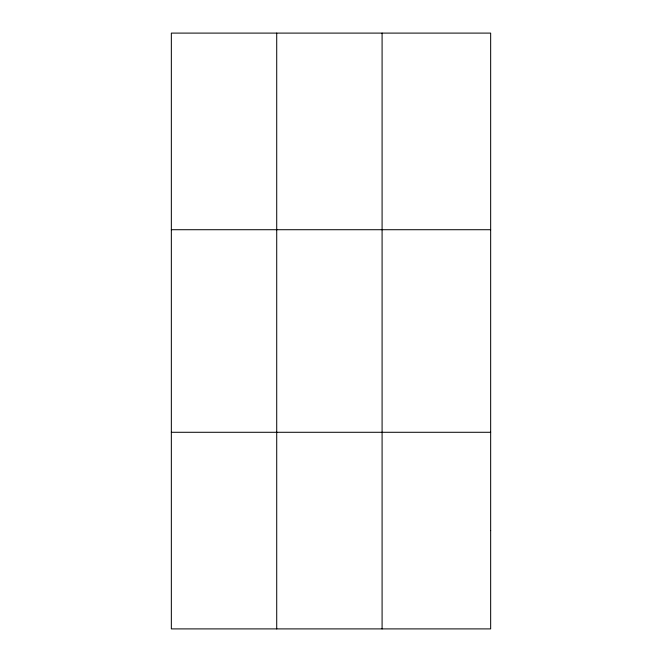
<?xml version="1.0" encoding="UTF-8"?>
<svg xmlns="http://www.w3.org/2000/svg" width="662" height="662" viewBox="0 0 662 662"><rect width="100%" height="100%" fill="white"/><g stroke="black" fill="none" stroke-linecap="round" stroke-linejoin="round"><path stroke-width="0.99" d="M276.716 628.9L276.716 33.1M382.09 628.9L382.09 33.1M171.342 229.714L490.658 229.714M171.342 432.286L490.658 432.286M490.658 530.593L490.658 628.9L171.342 628.9L171.342 33.1L490.658 33.1L490.658 530.593"/></g></svg>
